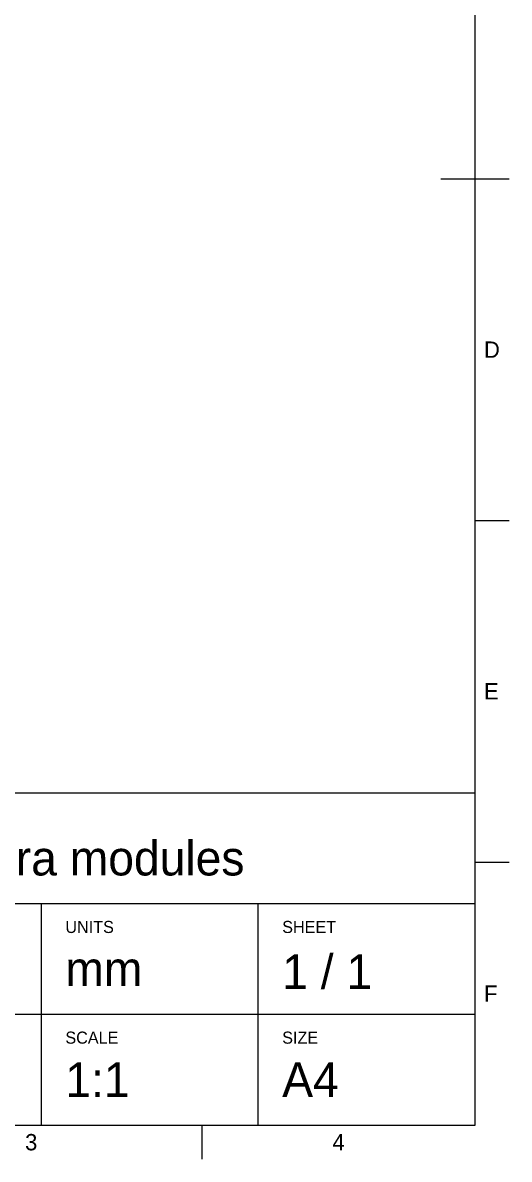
# Model space of a CAD drawing. Header units: millimetres. Extents: x 15 to 205, y 5 to 292.
# Drawn here: x 133.8 to 205, y 5 to 171.3 of the extents above; entities that cross this region are included whole.
import ezdxf

# ---------------------------------------------------------------- set-up
doc = ezdxf.new("R2010")
doc.units = ezdxf.units.MM
doc.layers.add('Border', color=7, linetype='Continuous')
doc.styles.add('Shapr0', font='txt', dxfattribs={"height": 2.3925})
doc.styles.add('Shapr1', font='txt', dxfattribs={"height": 2.3925})

msp = doc.modelspace()

# ---------------------------------------------------------------- linework, layer by layer
at = {"layer": 'Border', "linetype": 'Continuous', "lineweight": 15}
for p, q in [((200, 10), (200, 287)), ((195, 148.5), (205, 148.5)), ((200, 98.5), (205, 98.5)), ((200, 58.6), (87.1, 58.6)), ((200, 48.5), (205, 48.5)), ((200, 42.4), (87.1, 42.4)), ((136.5, 10), (136.5, 42.4)), ((168.25, 10), (168.25, 42.4)), ((200, 26.2), (87.1, 26.2)), ((20, 10), (200, 10)), ((160, 10), (160, 5))]:
    msp.add_line(p, q, dxfattribs=at)

# ---------------------------------------------------------------- texts
at = {"layer": 'Border', "linetype": 'Continuous', "lineweight": 15, "char_height": 2.393, "width": 2.3925, "style": 'Shapr0'}
for s, insert, attachment_point in [('D', (201.304, 123.5), 4), ('E', (201.304, 73.5), 4), ('F', (201.304, 29.25), 4), ('3', (135, 8.696), 2), ('4', (180, 8.696), 2)]:
    msp.add_mtext(s, dxfattribs=dict(at, insert=insert, attachment_point=attachment_point))
at = {"layer": 'Border', "linetype": 'Continuous', "lineweight": 15, "attachment_point": 7, "style": 'Shapr1'}
for s, insert, char_height in [('Ziloo v2 camera modules', (90.6, 46.466), 5.06253), ('UNITS', (140, 38.092), 1.7705), ('SHEET', (171.75, 38.092), 1.7705), ('1 / 1', (171.75, 29.856), 5.0625), ('mm', (140, 30.337), 5.0625), ('SCALE', (140, 21.892), 1.7705), ('SIZE', (171.75, 21.892), 1.7705), ('1:1', (140, 14.116), 5.0625), ('A4', (171.75, 14.137), 5.0625)]:
    msp.add_mtext(s, dxfattribs=dict(at, insert=insert, char_height=char_height))

doc.saveas('drawing.dxf')
